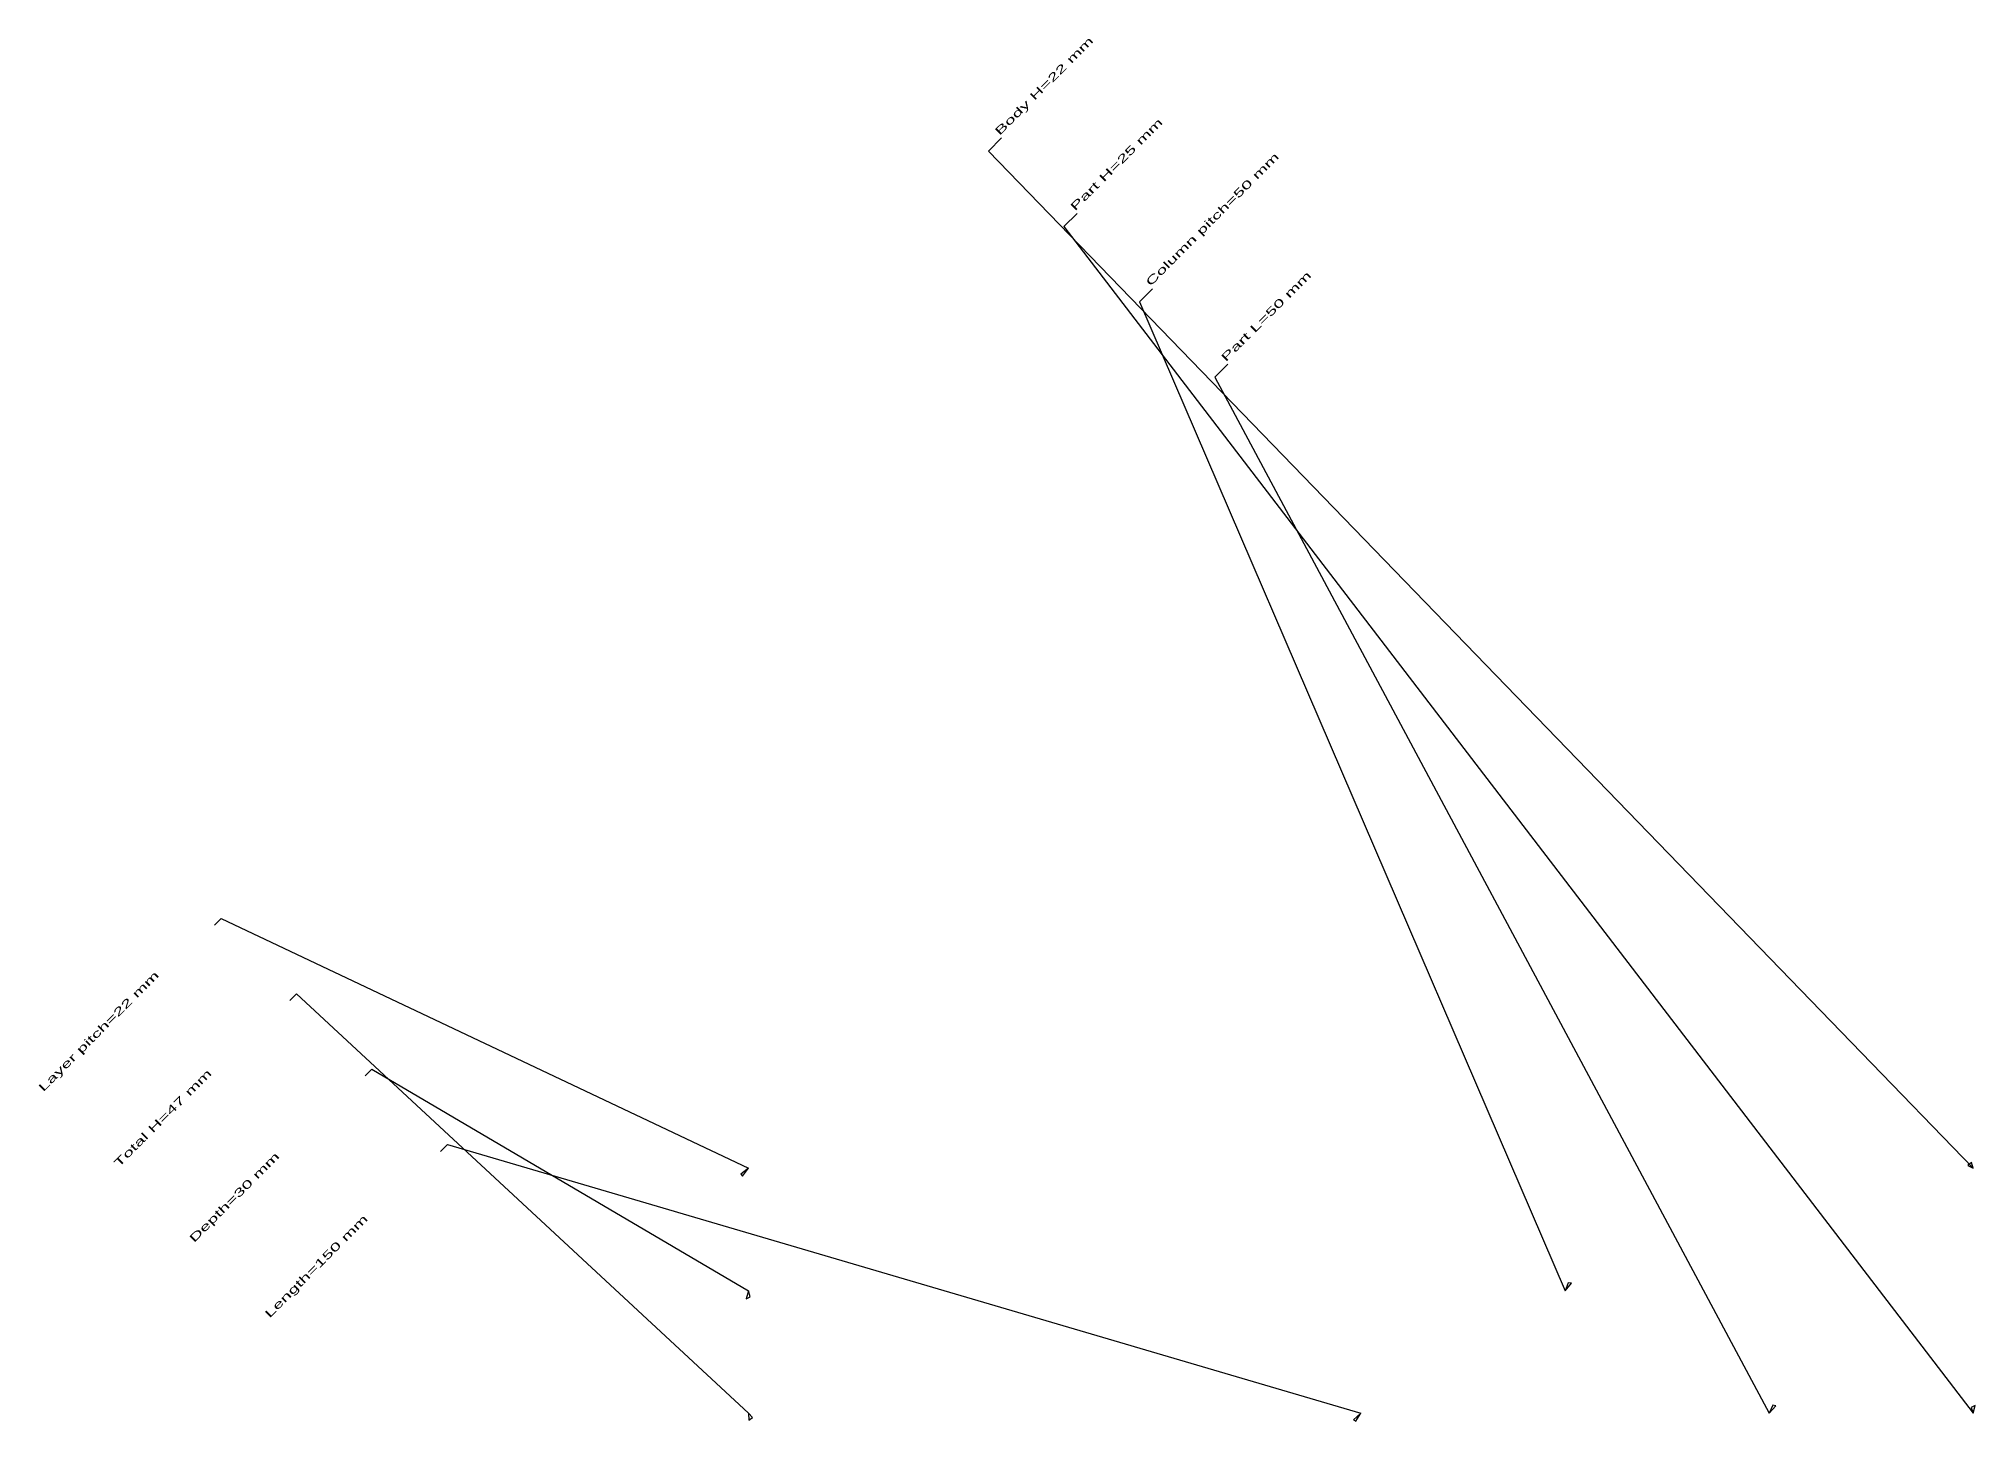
# Model space of a CAD drawing. Header units: millimetres. Extents: x 128 to 365, y 64 to 233.
import ezdxf

# ---------------------------------------------------------------- set-up
doc = ezdxf.new("R2010")
doc.units = ezdxf.units.MM
doc.layers.add('P3_SIZE_NOTES', color=4, linetype='Continuous')
doc.styles.get("Standard").update_dxf_attribs({"font": 'arial.ttf'})

msp = doc.modelspace()

# ---------------------------------------------------------------- linework, layer by layer
at = {"layer": 'P3_SIZE_NOTES', "color": 4}
for p, q in [((245.99, 221.21, -24.78), (244.39, 219.61, -24.78)), ((244.39, 219.61, -24.78), (365, 95, 33)), ((255.22, 211.97, -43.25), (253.62, 210.37, -43.25)), ((253.62, 210.37, -43.25), (365, 65, 34.5)), ((264.46, 202.74, -61.72), (262.86, 201.14, -61.72)), ((262.86, 201.14, -61.72), (315, 80)), ((273.7, 193.5, -80.19), (272.1, 191.9, -80.19)), ((272.1, 191.9, -80.19), (340, 65)), ((149.56, 124.78, -24.78), (150.39, 125.61, -24.78)), ((150.39, 125.61, -24.78), (215, 95, 22)), ((158.8, 115.55, -43.25), (159.63, 116.38, -43.25)), ((159.63, 116.38, -43.25), (215, 65, 23.5)), ((168.04, 106.31, -61.72), (168.86, 107.14, -61.72)), ((168.86, 107.14, -61.72), (215, 80)), ((177.27, 97.08, -80.19), (178.1, 97.9, -80.19)), ((178.1, 97.9, -80.19), (290, 65))]:
    msp.add_line(p, q, dxfattribs=at)
for points in [[(215, 95, 22), (214.03, 94.3, 22.27), (214.26, 94.05, 21.79)], [(365, 95, 33), (364.78, 95.73, 33.95), (364.35, 95.33, 33.98)], [(315, 80), (315.78, 80.93, 0.15), (315.39, 80.99, 0.6)], [(215, 80), (214.7, 79.03, -0.68), (215.19, 79.24, -0.94)], [(215, 65, 23.5), (215.03, 64.15, 22.62), (215.49, 64.49, 22.5)], [(290, 65), (289.08, 64.21, 0.13), (289.37, 64.02, -0.35)], [(340, 65), (340.82, 65.9, 0.08), (340.46, 66, 0.54)], [(365, 65, 34.5), (365.24, 65.96, 35.21), (364.76, 65.72, 35.46)]]:
    msp.add_3dface(points, dxfattribs=at)

# ---------------------------------------------------------------- texts
at = {"layer": 'P3_SIZE_NOTES', "color": 4, "extrusion": (0.57735, -0.57735, 0.57735)}
for s, p in [('Body H=22 mm', (330.36, -29.75)), ('Part H=25 mm', (330.36, -52.38)), ('Column pitch=50 mm', (330.36, -75)), ('Part L=50 mm', (330.36, -97.62)), ('Layer pitch=22 mm', (164.69, -29.75)), ('Total H=47 mm', (164.69, -52.38)), ('Depth=30 mm', (164.69, -75)), ('Length=150 mm', (164.69, -97.62))]:
    msp.add_text(s, height=1.6927, dxfattribs=at).set_placement(p)

doc.saveas('drawing.dxf')
